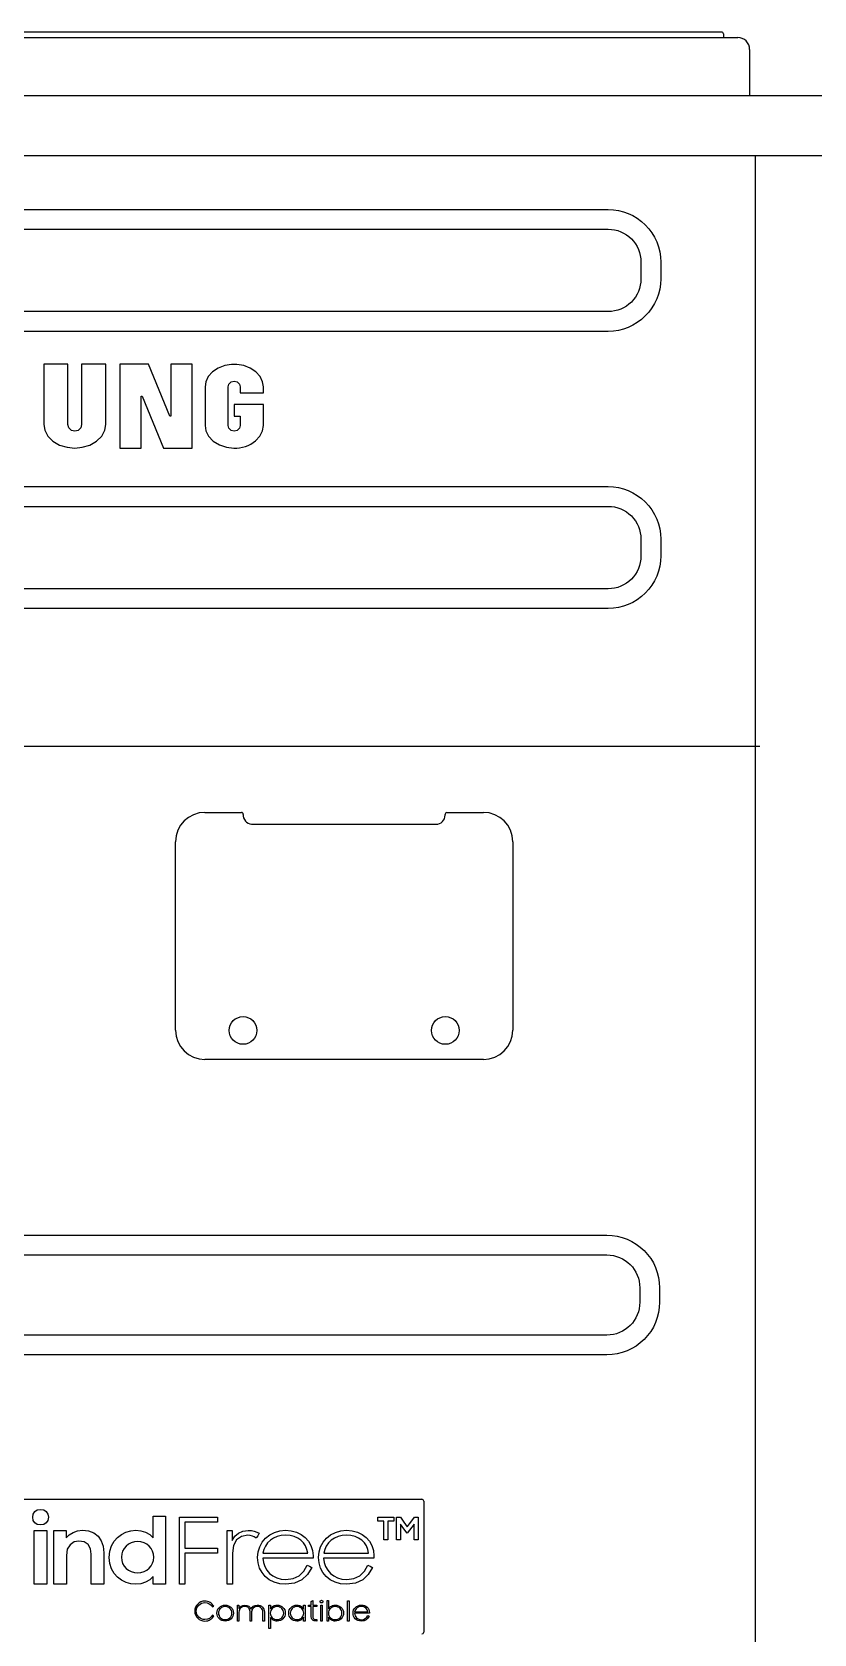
# Model space of a CAD drawing. Header units: millimetres. Extents: x -1305 to 107762, y -9150 to 56526.
# Drawn here: x 76477 to 76902, y 38409 to 39281 of the extents above; entities that cross this region are included whole.
import ezdxf

# ---------------------------------------------------------------- set-up
doc = ezdxf.new("R2010")
doc.units = ezdxf.units.MM
doc.layers.add('DVM_OUTDOOR', color=7, linetype='Continuous')
doc.layers.add('DVM_REPORT', color=7, linetype='Continuous')

# ---------------------------------------------------------------- blocks, each defined once
blk = doc.blocks.new('DVM_OD_DVMS2_1860x1695x765_F')
at = {"layer": 'DVM_OUTDOOR', "color": 0}
for p, q in [((59.34, 1692.05), (869.91, 1692.05)), ((861.18, 1695), (81.04, 1694.99)), ((862.18, 1694), (862.18, 1692.05)), ((876.41, 1685.55), (876.41, 1660.54)), ((0, 1660.54), (1860, 1660.54)), ((1860, 1627.58), (0, 1627.58)), ((879.56, 0), (879.56, 1627.58)), ((50.44, 1306.5), (881.96, 1306.5))]:
    blk.add_line(p, q, dxfattribs=at)
for points in [[(130.78, 1598.49), (799.46, 1598.49, -0.414214), (828.06, 1569.89), (828.06, 1560.74, -0.414214), (799.46, 1532.14), (130.78, 1532.14, -0.414214), (102.18, 1560.74), (102.18, 1569.89, -0.414214)], [(130.78, 1587.73), (799.46, 1587.73, -0.414214), (817.3, 1569.89), (817.3, 1560.74, -0.414214), (799.46, 1542.89), (130.78, 1542.89, -0.414214), (112.93, 1560.74), (112.93, 1569.89, -0.414214)], [(130.78, 1447.71), (799.46, 1447.71, -0.414214), (828.06, 1419.11), (828.06, 1409.96, -0.414214), (799.46, 1381.36), (130.78, 1381.36, -0.414214), (102.18, 1409.96), (102.18, 1419.11, -0.414214)], [(130.78, 1436.95), (799.46, 1436.95, -0.414214), (817.3, 1419.11), (817.3, 1409.96, -0.414214), (799.46, 1392.11), (130.78, 1392.11, -0.414214), (112.93, 1409.96), (112.93, 1419.11, -0.414214)], [(131.39, 1040.43), (798.82, 1040.43, -0.414214), (827.42, 1011.83), (827.42, 1003.92, -0.414214), (798.82, 975.32), (131.39, 975.32, -0.414214), (102.79, 1003.92), (102.79, 1011.83, -0.414214)], [(131.39, 1029.67), (798.82, 1029.67, -0.414214), (816.66, 1011.83), (816.66, 1003.92, -0.414214), (798.82, 986.07), (131.39, 986.07, -0.414214), (113.54, 1003.92), (113.54, 1011.83, -0.414214)]]:
    blk.add_lwpolyline(points, format="xyb", close=True, dxfattribs=at)
for points in [[(505.63, 1514.22), (492.55, 1514.22)], [(492.55, 1514.22), (492.55, 1481.43)], [(505.63, 1481.43), (505.63, 1514.22)], [(526.18, 1514.22), (513.1, 1514.22)], [(513.1, 1514.22), (513.1, 1481.43)], [(526.18, 1481.43), (526.18, 1514.22)], [(549.41, 1514.22), (533.9, 1514.22)], [(533.9, 1514.22), (533.9, 1468.67)], [(561, 1485.98), (549.41, 1514.22)], [(573.14, 1514.22), (561.56, 1514.22)], [(561.56, 1514.22), (561.56, 1485.98)], [(573.14, 1468.67), (573.14, 1514.22)], [(594.6, 1514.16), (590.92, 1513.55), (587.36, 1512.2), (584.26, 1510.14), (581.96, 1507.56), (580.61, 1504.73), (580.2, 1501.92)], [(597.55, 1514.16), (594.6, 1514.16)], [(611.96, 1501.92), (611.54, 1504.73), (610.19, 1507.56), (607.89, 1510.14), (604.8, 1512.2), (601.23, 1513.55), (597.55, 1514.16)], [(580.2, 1501.92), (580.2, 1480.97)], [(592.8, 1501.92), (593.22, 1503.48), (594.48, 1504.7), (596.08, 1505.11), (597.67, 1504.7), (598.93, 1503.48), (599.35, 1501.92)], [(592.8, 1480.97), (592.8, 1501.92)], [(599.35, 1501.92), (599.35, 1498.74)], [(611.96, 1498.74), (611.96, 1501.92)], [(545.49, 1468.67), (545.49, 1496.91)], [(545.49, 1496.91), (546.05, 1496.91)], [(546.05, 1496.91), (557.63, 1468.67)], [(611.96, 1492.36), (596.08, 1492.36)], [(596.08, 1492.36), (596.08, 1485.98)], [(599.35, 1498.74), (611.96, 1498.74)], [(611.96, 1480.97), (611.96, 1492.36)], [(561.56, 1485.98), (561, 1485.98)], [(596.08, 1485.98), (599.35, 1485.98)], [(599.35, 1485.98), (599.35, 1480.97)], [(492.55, 1481.43), (493.06, 1478.32), (494.69, 1475.19), (497.47, 1472.41), (501.14, 1470.3), (505.26, 1469.06), (509.37, 1468.67), (513.47, 1469.06), (517.59, 1470.3), (521.25, 1472.41), (524.03, 1475.19), (525.67, 1478.32), (526.18, 1481.43)], [(513.1, 1481.43), (512.63, 1479.64), (511.19, 1478.24), (509.37, 1477.78), (507.53, 1478.24), (506.11, 1479.64), (505.63, 1481.43)], [(580.2, 1480.97), (580.66, 1478.03), (582.15, 1475.05), (584.7, 1472.39), (588.09, 1470.34), (591.93, 1469.09), (595.79, 1468.68)], [(599.35, 1480.97), (598.93, 1479.41), (597.67, 1478.18), (596.08, 1477.78), (594.48, 1478.18), (593.22, 1479.41), (592.8, 1480.97)], [(607.73, 1472.61), (610.02, 1475.08), (611.48, 1477.95), (611.96, 1480.97)], [(533.9, 1468.67), (545.49, 1468.67)], [(557.63, 1468.67), (573.14, 1468.67)], [(580.18, 1270.45), (599.98, 1270.45)], [(605.95, 1263.96), (705.83, 1263.96)], [(711.8, 1270.45), (731.6, 1270.45)], [(564.2, 1151.99), (564.2, 1254.47)], [(747.58, 1254.47), (747.58, 1151.99)], [(731.6, 1136.01), (580.18, 1136.01)], [(232.93, 896.78), (698.18, 896.78)], [(486.49, 886.96), (486.78, 888.68), (487.65, 890.03)], [(487.65, 890.03), (488.99, 890.92), (490.75, 891.21), (492.53, 890.92), (493.87, 890.03)], [(493.87, 890.03), (494.72, 888.68), (495, 886.96), (494.72, 885.25), (493.87, 883.91)], [(699.18, 895.78), (699.18, 824.46)], [(487.59, 883.91), (486.77, 885.25), (486.49, 886.96)], [(493.87, 883.91), (492.53, 883.05), (490.75, 882.76), (488.94, 883.05), (487.59, 883.91)], [(551.91, 875.81), (551.91, 887.56), (558.71, 887.56), (558.71, 850.55), (551.97, 850.55), (551.97, 854.71), (550.14, 852.96), (547.86, 851.62)], [(566.37, 887.06), (587.03, 887.06)], [(566.37, 850.55), (566.37, 887.06)], [(569.27, 884.31), (569.27, 870.2)], [(587.03, 884.31), (569.27, 884.31)], [(587.03, 887.06), (587.03, 884.31)], [(674.2, 886.93), (682.98, 886.93)], [(674.2, 884.76), (674.2, 886.93)], [(677.44, 884.76), (674.2, 884.76)], [(677.44, 874.75), (677.44, 884.76)], [(679.71, 884.76), (679.71, 874.75)], [(682.98, 884.76), (679.71, 884.76)], [(682.98, 886.93), (682.98, 884.76)], [(684.28, 886.93), (686.53, 886.93)], [(684.28, 874.75), (684.28, 886.93)], [(686.53, 886.93), (688.37, 884.36), (690.21, 881.81)], [(686.55, 883.2), (686.55, 874.75)], [(690.2, 878.25), (688.37, 880.73), (686.55, 883.2)], [(693.94, 883.29), (690.2, 878.25)], [(690.21, 881.81), (692.13, 884.36), (694.05, 886.93)], [(693.94, 874.75), (693.94, 883.29)], [(694.05, 886.93), (696.2, 886.93)], [(696.2, 886.93), (696.2, 874.75)], [(487.35, 879.81), (494.14, 879.81)], [(487.35, 850.55), (487.35, 879.81)], [(494.14, 879.81), (494.14, 850.55)], [(498.05, 879.81), (504.75, 879.81), (504.75, 875.82), (506.39, 877.46), (508.43, 878.75)], [(506.77, 872), (505.29, 869.56), (504.8, 866.23), (504.8, 850.55), (498.05, 850.55), (498.05, 879.81)], [(516.6, 872.08), (514.54, 873.52), (511.65, 874.01), (508.98, 873.5), (506.77, 872)], [(508.43, 878.75), (510.81, 879.58), (513.5, 879.86), (516.87, 879.5), (519.71, 878.42), (522.03, 876.62)], [(522.03, 876.62), (523.74, 874.18), (524.76, 871.16), (525.1, 867.59), (525.1, 850.55), (518.25, 850.55), (518.25, 866.83), (517.84, 869.8), (516.6, 872.08)], [(529.28, 871.4), (530.71, 873.91), (532.53, 876)], [(532.53, 876), (534.71, 877.66), (537.18, 878.87)], [(540.09, 873.05), (538.56, 872.27), (537.25, 871.26), (536.19, 870.03), (535.38, 868.59)], [(537.18, 878.87), (539.84, 879.61), (542.56, 879.86), (545.31, 879.59), (547.86, 878.79)], [(547.06, 873.05), (545.38, 873.55), (543.56, 873.7), (541.76, 873.55), (540.09, 873.05)], [(549.81, 871.24), (548.55, 872.27), (547.06, 873.05)], [(547.86, 878.79), (550.1, 877.5), (551.91, 875.81)], [(592.23, 879.8), (594.98, 879.8), (594.98, 874.23), (596.39, 876.61), (598.33, 878.36)], [(597.36, 874.61), (595.64, 871.57), (595.08, 867.51), (595.08, 850.55), (592.23, 850.55), (592.23, 879.8)], [(605.96, 876.73), (604.84, 877.05), (603.53, 877.16), (600.03, 876.52), (597.36, 874.61)], [(598.33, 878.36), (600.75, 879.44), (603.63, 879.8), (605.44, 879.71), (606.96, 879.42)], [(607.98, 875.56), (606.97, 876.22), (605.96, 876.73)], [(606.96, 879.42), (608.33, 878.93), (609.68, 878.29)], [(609.68, 878.29), (609.42, 877.86), (608.84, 876.93), (608.24, 875.98), (607.98, 875.56)], [(609.98, 870.89), (611.35, 873.42), (613.16, 875.56)], [(615.76, 874.42), (614.27, 873), (613.05, 871.31)], [(613.16, 875.56), (615.38, 877.34), (617.99, 878.7)], [(624.03, 877.26), (621.67, 877.06), (619.49, 876.49), (617.51, 875.59), (615.76, 874.42)], [(617.99, 878.7), (620.9, 879.57), (624.03, 879.86), (627.12, 879.6), (629.96, 878.83)], [(628.69, 876.54), (626.48, 877.08), (624.03, 877.26)], [(632.34, 874.51), (630.65, 875.67), (628.69, 876.54)], [(629.96, 878.83), (632.5, 877.6), (634.69, 875.94)], [(634.86, 871.39), (633.74, 873.08), (632.34, 874.51)], [(634.69, 875.94), (636.47, 873.91), (637.82, 871.54)], [(643.09, 870.89), (644.46, 873.41), (646.27, 875.57)], [(670.93, 871.54), (671.77, 868.87), (672.05, 865.97), (672.05, 864.75), (644.69, 864.75)], [(648.87, 874.43), (647.38, 872.99), (646.17, 871.32)], [(646.27, 875.57), (648.49, 877.35), (651.1, 878.71)], [(657.14, 877.26), (654.78, 877.07), (652.6, 876.49), (650.62, 875.6), (648.87, 874.43)], [(651.1, 878.71), (654.01, 879.57), (657.14, 879.86), (660.23, 879.6), (663.07, 878.84)], [(661.8, 876.54), (659.59, 877.08), (657.14, 877.26)], [(665.45, 874.51), (663.76, 875.67), (661.8, 876.54)], [(663.07, 878.84), (665.62, 877.6), (667.8, 875.95)], [(667.98, 871.38), (666.86, 873.08), (665.45, 874.51)], [(667.8, 875.95), (669.58, 873.91), (670.93, 871.54)], [(679.71, 874.75), (677.44, 874.75)], [(686.55, 874.75), (684.28, 874.75)], [(696.2, 874.75), (693.94, 874.75)], [(529.3, 858.96), (528.37, 861.87), (528.05, 865.15), (528.36, 868.47), (529.28, 871.4)], [(535.38, 868.59), (534.88, 866.97), (534.71, 865.25), (534.88, 863.52), (535.38, 861.89)], [(551.64, 868.54), (550.85, 869.99), (549.81, 871.24)], [(551.64, 861.91), (552.14, 863.52), (552.32, 865.25), (552.14, 866.95), (551.64, 868.54)], [(569.27, 870.2), (587.03, 870.2)], [(569.27, 867.45), (569.27, 850.55)], [(587.03, 867.45), (569.27, 867.45)], [(587.03, 870.2), (587.03, 867.45)], [(609.91, 859.33), (609.1, 862.08), (608.83, 865.06), (609.12, 868.08), (609.98, 870.89)], [(637.82, 871.54), (638.66, 868.88), (638.94, 865.96), (638.94, 864.75), (611.58, 864.75)], [(611.58, 864.75), (611.93, 862.34), (612.68, 860.1)], [(613.05, 871.31), (612.17, 869.44), (611.68, 867.41)], [(611.68, 867.41), (636.04, 867.41)], [(636.04, 867.41), (635.64, 869.48), (634.86, 871.39)], [(643.02, 859.32), (642.21, 862.08), (641.94, 865.06), (642.23, 868.09), (643.09, 870.89)], [(644.69, 864.75), (645.04, 862.34), (645.79, 860.11)], [(646.17, 871.32), (645.29, 869.44), (644.8, 867.4)], [(644.8, 867.4), (669.15, 867.4)], [(669.15, 867.4), (668.75, 869.49), (667.98, 871.38)], [(532.61, 854.36), (530.76, 856.45), (529.3, 858.96)], [(537.24, 851.49), (534.79, 852.7), (532.61, 854.36)], [(535.38, 861.89), (536.19, 860.42), (537.25, 859.17)], [(537.25, 859.17), (538.56, 858.14), (540.09, 857.36)], [(540.09, 857.36), (541.76, 856.86), (543.56, 856.7)], [(543.56, 856.7), (545.38, 856.86), (547.06, 857.36)], [(547.06, 857.36), (548.55, 858.14), (549.81, 859.19)], [(549.81, 859.19), (550.85, 860.46), (551.64, 861.91)], [(612.95, 854.71), (611.2, 856.84), (609.91, 859.33)], [(612.68, 860.1), (613.8, 858.1), (615.28, 856.4)], [(617.78, 851.63), (615.16, 852.97), (612.95, 854.71)], [(615.28, 856.4), (617.08, 855.02), (619.18, 853.97)], [(619.18, 853.97), (621.56, 853.32), (624.18, 853.1), (628.1, 853.62), (631.34, 855.18)], [(631.34, 855.18), (633.87, 857.64), (635.69, 860.9)], [(638.24, 859.7), (635.91, 855.8), (632.84, 852.9)], [(635.69, 860.9), (636.09, 860.71), (636.97, 860.3), (637.85, 859.89), (638.24, 859.7)], [(646.07, 854.72), (644.31, 856.85), (643.02, 859.32)], [(645.79, 860.11), (646.91, 858.11), (648.4, 856.4)], [(650.9, 851.64), (648.27, 852.97), (646.07, 854.72)], [(648.4, 856.4), (650.19, 855.02), (652.29, 853.98)], [(652.29, 853.98), (654.67, 853.32), (657.29, 853.1), (661.21, 853.62), (664.45, 855.17)], [(664.45, 855.17), (666.99, 857.64), (668.8, 860.9)], [(671.35, 859.7), (669.02, 855.8), (665.95, 852.9)], [(668.8, 860.9), (669.2, 860.72), (670.08, 860.3), (670.95, 859.88), (671.35, 859.7)], [(494.14, 850.55), (487.35, 850.55)], [(542.46, 850.5), (539.83, 850.75), (537.24, 851.49)], [(547.86, 851.62), (545.26, 850.78), (542.46, 850.5)], [(569.27, 850.55), (566.37, 850.55)], [(624.18, 850.5), (620.81, 850.78), (617.78, 851.63)], [(632.84, 852.9), (628.95, 851.09), (624.18, 850.5)], [(657.29, 850.5), (653.92, 850.78), (650.9, 851.64)], [(665.95, 852.9), (662.06, 851.1), (657.29, 850.5)], [(575.03, 838.02), (574.71, 836.99), (574.59, 835.9), (574.71, 834.8), (575.03, 833.79)], [(581.62, 841.13), (580.9, 841.28), (580.16, 841.33), (579.04, 841.22), (577.99, 840.91), (577.05, 840.4), (576.22, 839.74), (575.55, 838.93), (575.03, 838.02)], [(576.83, 832.65), (576.26, 833.32), (575.83, 834.11), (575.56, 834.98), (575.46, 835.9), (575.56, 836.82), (575.83, 837.69)], [(575.83, 837.69), (576.26, 838.48), (576.83, 839.16)], [(576.83, 839.16), (577.51, 839.73), (578.31, 840.16)], [(578.31, 840.16), (579.2, 840.43), (580.16, 840.53), (581.41, 840.37), (582.53, 839.89)], [(582.94, 840.58), (582.3, 840.9), (581.62, 841.13)], [(582.53, 839.89), (583.47, 839.15), (584.19, 838.21)], [(584.06, 839.73), (583.53, 840.19), (582.94, 840.58)], [(584.94, 838.63), (584.53, 839.2), (584.06, 839.73)], [(584.19, 838.21), (584.56, 838.42), (584.94, 838.63)], [(587.02, 836.53), (587.43, 837.27), (587.99, 837.91)], [(589.75, 838.12), (589.12, 837.78), (588.58, 837.35), (588.14, 836.82), (587.81, 836.21)], [(587.99, 837.91), (588.65, 838.44), (589.42, 838.84)], [(589.42, 838.84), (590.27, 839.09), (591.18, 839.18), (592.09, 839.09), (592.94, 838.84)], [(592.61, 838.12), (591.91, 838.32), (591.18, 838.39), (590.44, 838.32), (589.75, 838.12)], [(593.76, 837.35), (593.23, 837.78), (592.61, 838.12)], [(592.94, 838.84), (593.71, 838.44), (594.38, 837.91)], [(594.53, 836.21), (594.2, 836.82), (593.76, 837.35)], [(594.38, 837.91), (594.91, 837.27), (595.34, 836.53)], [(597.83, 839.16), (598.64, 839.16), (598.64, 837.28), (599.16, 838.05), (599.87, 838.65), (600.76, 839.04), (601.81, 839.18), (602.99, 839.03), (603.97, 838.57)], [(599.54, 837.55), (599.18, 837.1), (598.9, 836.57), (598.73, 835.96), (598.67, 835.29), (598.67, 830.48), (597.83, 830.48), (597.83, 839.16)], [(602.97, 838.2), (602.39, 838.36), (601.74, 838.4), (601.11, 838.35), (600.51, 838.18), (599.99, 837.91), (599.54, 837.55)], [(603.88, 837.64), (603.47, 837.96), (602.97, 838.2)], [(604.48, 836.76), (604.23, 837.23), (603.88, 837.64)], [(603.97, 838.57), (604.69, 837.87), (605.16, 836.97)], [(605.76, 836.68), (605.59, 836.1), (605.53, 835.45), (605.53, 830.48), (604.69, 830.48), (604.69, 835.62), (604.63, 836.21), (604.48, 836.76)], [(605.16, 836.97), (605.67, 837.85), (606.46, 838.55), (607.45, 839.03), (608.61, 839.18), (609.47, 839.11), (610.24, 838.9)], [(606.42, 837.62), (606.05, 837.19), (605.76, 836.68)], [(607.4, 838.2), (606.87, 837.95), (606.42, 837.62)], [(609.86, 838.19), (609.26, 838.35), (608.6, 838.4), (607.98, 838.36), (607.4, 838.2)], [(611.43, 836.64), (611.17, 837.15), (610.82, 837.58), (610.38, 837.92), (609.86, 838.19)], [(610.24, 838.9), (610.9, 838.57), (611.46, 838.13)], [(612.21, 836.94), (612.42, 836.21), (612.48, 835.41), (612.48, 830.48), (611.64, 830.48), (611.64, 835.45), (611.59, 836.07), (611.43, 836.64)], [(611.46, 838.13), (611.89, 837.58), (612.21, 836.94)], [(615.78, 832.5), (615.78, 826.51), (614.96, 826.51), (614.96, 839.16), (615.77, 839.16), (615.77, 837.05), (616.05, 837.53), (616.42, 837.95)], [(616.75, 837.34), (616.29, 836.82), (615.96, 836.21)], [(616.42, 837.95), (616.84, 838.32), (617.31, 838.63)], [(617.92, 838.11), (617.29, 837.77), (616.75, 837.34)], [(617.31, 838.63), (617.81, 838.87), (618.34, 839.04)], [(620.79, 838.12), (620.11, 838.32), (619.38, 838.39), (618.63, 838.32), (617.92, 838.11)], [(618.34, 839.04), (618.88, 839.14), (619.41, 839.18), (620.33, 839.09), (621.18, 838.83)], [(622.74, 836.21), (622.4, 836.82), (621.96, 837.35), (621.42, 837.78), (620.79, 838.12)], [(621.18, 838.83), (621.94, 838.43), (622.6, 837.89)], [(622.6, 837.89), (623.13, 837.25), (623.54, 836.51), (623.79, 835.69), (623.88, 834.82), (623.79, 833.94), (623.54, 833.13)], [(626.05, 833.13), (625.79, 833.95), (625.71, 834.82), (625.79, 835.69), (626.05, 836.51), (626.46, 837.25), (626.99, 837.9)], [(628.79, 838.11), (628.17, 837.78), (627.62, 837.35), (627.19, 836.82), (626.85, 836.22)], [(626.99, 837.9), (627.65, 838.43), (628.41, 838.84)], [(628.41, 838.84), (629.27, 839.09), (630.19, 839.18), (630.73, 839.14), (631.26, 839.04)], [(632.85, 837.34), (632.3, 837.77), (631.67, 838.11), (630.97, 838.32), (630.22, 838.39), (629.48, 838.32), (628.79, 838.11)], [(631.26, 839.04), (631.79, 838.86), (632.29, 838.62)], [(632.29, 838.62), (632.75, 838.32), (633.17, 837.95), (633.53, 837.52), (633.83, 837.04)], [(633.63, 836.21), (633.29, 836.82), (632.85, 837.34)], [(633.83, 837.04), (633.83, 839.16), (634.65, 839.16), (634.65, 830.49), (633.83, 830.49), (633.83, 832.57), (633.53, 832.1), (633.17, 831.67)], [(636.45, 839.16), (637.99, 839.16), (637.99, 841.18)], [(638.12, 832.05), (638.02, 832.73), (637.99, 833.59), (637.99, 838.39), (636.45, 838.39), (636.45, 839.16)], [(637.99, 841.18), (638.4, 841.45), (638.81, 841.72)], [(638.81, 841.72), (638.81, 839.16), (641.09, 839.16), (641.09, 838.39), (638.81, 838.39), (638.81, 833.6), (638.83, 832.93), (638.9, 832.39)], [(642.84, 841.07), (642.9, 841.34), (643.05, 841.58)], [(643.04, 840.54), (642.89, 840.78), (642.84, 841.07)], [(644.1, 840.54), (643.87, 840.39), (643.57, 840.34), (643.27, 840.39), (643.04, 840.54)], [(643.05, 841.58), (643.29, 841.72), (643.57, 841.77), (643.87, 841.72), (644.1, 841.58), (644.25, 841.34), (644.3, 841.07), (644.25, 840.78), (644.1, 840.54)], [(643.14, 839.16), (643.99, 839.16)], [(643.14, 830.49), (643.14, 839.16)], [(643.99, 839.16), (643.99, 830.49)], [(647.43, 832.54), (647.43, 830.48), (646.61, 830.48), (646.61, 841.63), (647.44, 841.63), (647.44, 837.09), (647.73, 837.56), (648.1, 837.97)], [(648.4, 837.34), (647.96, 836.81), (647.62, 836.2)], [(648.1, 837.97), (648.51, 838.33), (648.98, 838.63)], [(649.57, 838.11), (648.94, 837.78), (648.4, 837.34)], [(648.98, 838.63), (649.47, 838.87), (650, 839.04)], [(652.46, 838.11), (651.76, 838.32), (651.03, 838.39), (650.27, 838.32), (649.57, 838.11)], [(650, 839.04), (650.53, 839.15), (651.06, 839.17), (651.98, 839.09), (652.84, 838.83)], [(653.62, 837.35), (653.08, 837.79), (652.46, 838.11)], [(652.84, 838.83), (653.61, 838.42), (654.26, 837.9)], [(654.38, 836.21), (654.05, 836.82), (653.62, 837.35)], [(654.26, 837.9), (654.79, 837.26), (655.2, 836.51), (655.46, 835.69), (655.54, 834.81), (655.46, 833.94), (655.2, 833.13)], [(657.68, 830.48), (657.68, 841.46)], [(657.68, 841.46), (658.54, 841.46)], [(658.54, 841.46), (658.54, 830.48)], [(661.04, 836.51), (661.45, 837.26), (661.99, 837.9)], [(669.3, 836.71), (669.55, 835.92), (669.63, 835.06), (669.63, 834.7), (661.52, 834.7)], [(662.76, 837.56), (662.32, 837.14), (661.96, 836.64)], [(661.99, 837.9), (662.64, 838.43), (663.42, 838.84)], [(663.87, 838.18), (663.27, 837.91), (662.76, 837.56)], [(663.42, 838.84), (664.28, 839.09), (665.22, 839.18), (666.13, 839.1), (666.98, 838.87)], [(665.22, 838.4), (664.51, 838.35), (663.87, 838.18)], [(666.6, 838.19), (665.94, 838.36), (665.22, 838.4)], [(667.68, 837.6), (667.18, 837.94), (666.6, 838.19)], [(666.98, 838.87), (667.73, 838.5), (668.38, 838.01), (668.9, 837.41), (669.3, 836.71)], [(668.43, 836.66), (668.1, 837.16), (667.68, 837.6)], [(575.03, 833.79), (575.55, 832.86), (576.22, 832.06)], [(576.22, 832.06), (577.05, 831.4), (577.99, 830.9), (579.04, 830.57), (580.16, 830.47)], [(578.31, 831.65), (577.51, 832.08), (576.83, 832.65)], [(584.32, 833.7), (583.62, 832.72), (582.67, 831.95), (581.5, 831.45), (580.16, 831.29), (579.2, 831.38), (578.31, 831.65)], [(580.16, 830.47), (580.95, 830.52), (581.71, 830.68)], [(581.71, 830.68), (582.43, 830.92), (583.08, 831.25)], [(583.08, 831.25), (583.69, 831.67), (584.22, 832.16)], [(584.22, 832.16), (584.69, 832.71), (585.08, 833.32)], [(585.08, 833.32), (584.7, 833.51), (584.32, 833.7)], [(589.42, 830.8), (588.65, 831.2), (587.99, 831.73), (587.43, 832.37), (587.02, 833.11), (586.76, 833.93), (586.67, 834.81), (586.76, 835.7), (587.02, 836.53)], [(587.81, 836.21), (587.6, 835.54), (587.53, 834.81), (587.6, 834.1), (587.81, 833.42)], [(587.81, 833.42), (588.14, 832.81), (588.58, 832.29), (589.12, 831.86), (589.75, 831.53), (590.44, 831.32), (591.18, 831.26)], [(591.18, 830.47), (590.27, 830.55), (589.42, 830.8)], [(591.18, 831.26), (591.91, 831.32), (592.61, 831.53), (593.23, 831.86), (593.76, 832.29)], [(592.94, 830.8), (592.09, 830.55), (591.18, 830.47)], [(594.38, 831.73), (593.71, 831.2), (592.94, 830.8)], [(593.76, 832.29), (594.2, 832.81), (594.53, 833.42)], [(595.34, 833.11), (594.91, 832.37), (594.38, 831.73)], [(594.53, 833.42), (594.75, 834.1), (594.82, 834.81), (594.75, 835.54), (594.53, 836.21)], [(595.34, 836.53), (595.6, 835.7), (595.69, 834.81), (595.6, 833.93), (595.34, 833.11)], [(615.96, 836.21), (615.75, 835.53), (615.67, 834.82), (615.75, 834.1), (615.96, 833.42), (616.29, 832.81), (616.75, 832.29)], [(616.42, 831.63), (616.07, 832.03), (615.78, 832.5)], [(617.29, 830.99), (616.84, 831.27), (616.42, 831.63)], [(616.75, 832.29), (617.29, 831.86), (617.92, 831.53)], [(618.31, 830.6), (617.78, 830.76), (617.29, 830.99)], [(617.92, 831.53), (618.63, 831.32), (619.38, 831.26)], [(619.41, 830.47), (618.86, 830.5), (618.31, 830.6)], [(619.38, 831.26), (620.11, 831.32), (620.79, 831.53), (621.42, 831.86), (621.96, 832.29), (622.4, 832.81), (622.74, 833.42)], [(623.54, 833.13), (623.13, 832.39), (622.6, 831.75), (621.94, 831.22), (621.18, 830.81), (620.33, 830.55), (619.41, 830.47)], [(622.74, 833.42), (622.95, 834.1), (623.02, 834.82), (622.95, 835.54), (622.74, 836.21)], [(626.99, 831.75), (626.46, 832.39), (626.05, 833.13)], [(626.85, 836.22), (626.64, 835.54), (626.57, 834.82), (626.64, 834.1), (626.85, 833.42)], [(626.85, 833.42), (627.19, 832.82), (627.62, 832.29), (628.17, 831.86), (628.79, 831.53), (629.48, 831.32), (630.22, 831.26)], [(630.19, 830.47), (629.27, 830.55), (628.41, 830.81), (627.65, 831.22), (626.99, 831.75)], [(632.29, 831), (631.79, 830.77), (631.26, 830.61), (630.73, 830.51), (630.19, 830.47)], [(630.22, 831.26), (630.97, 831.32), (631.67, 831.53), (632.3, 831.86), (632.85, 832.29)], [(633.17, 831.67), (632.75, 831.31), (632.29, 831)], [(632.85, 832.29), (633.29, 832.82), (633.63, 833.42), (633.84, 834.1), (633.91, 834.82), (633.84, 835.53), (633.63, 836.21)], [(638.6, 831.1), (638.31, 831.52), (638.12, 832.05)], [(641.09, 831.27), (641.09, 830.49), (640.96, 830.49), (640.15, 830.52), (639.49, 830.62), (638.98, 830.8), (638.6, 831.1)], [(638.9, 832.39), (639.04, 831.99), (639.25, 831.68), (639.56, 831.48), (639.95, 831.35)], [(639.95, 831.35), (640.46, 831.29), (641.09, 831.27)], [(643.99, 830.49), (643.14, 830.49)], [(647.62, 836.2), (647.41, 835.53), (647.34, 834.81), (647.41, 834.1), (647.62, 833.43)], [(648.08, 831.67), (647.72, 832.07), (647.43, 832.54)], [(647.62, 833.43), (647.96, 832.81), (648.4, 832.29), (648.94, 831.86), (649.57, 831.53)], [(648.97, 831.01), (648.51, 831.31), (648.08, 831.67)], [(651.06, 830.46), (650.53, 830.5), (649.99, 830.6), (649.46, 830.78), (648.97, 831.01)], [(649.57, 831.53), (650.27, 831.32), (651.03, 831.25)], [(651.03, 831.25), (651.76, 831.32), (652.46, 831.53), (653.08, 831.86), (653.62, 832.29)], [(655.2, 833.13), (654.78, 832.39), (654.25, 831.75), (653.59, 831.21), (652.83, 830.82), (651.98, 830.56), (651.06, 830.46)], [(653.62, 832.29), (654.05, 832.81), (654.38, 833.43)], [(654.38, 833.43), (654.6, 834.1), (654.67, 834.81), (654.6, 835.55), (654.38, 836.21)], [(658.54, 830.48), (657.68, 830.48)], [(661.93, 831.72), (661.41, 832.35), (661.02, 833.09), (660.78, 833.9), (660.71, 834.79), (660.79, 835.68), (661.04, 836.51)], [(661.52, 834.7), (661.63, 833.98), (661.85, 833.32)], [(661.96, 836.64), (661.7, 836.09), (661.55, 835.49)], [(661.55, 835.49), (668.77, 835.49)], [(661.85, 833.32), (662.18, 832.73), (662.62, 832.22), (663.15, 831.81), (663.77, 831.5)], [(663.37, 830.8), (662.58, 831.2), (661.93, 831.72)], [(665.26, 830.47), (664.26, 830.55), (663.37, 830.8)], [(663.77, 831.5), (664.48, 831.3), (665.26, 831.24), (666.42, 831.39), (667.38, 831.86), (668.13, 832.59), (668.67, 833.55)], [(667.83, 831.18), (666.67, 830.64), (665.26, 830.47)], [(669.43, 833.2), (668.74, 832.04), (667.83, 831.18)], [(668.77, 835.49), (668.66, 836.1), (668.43, 836.66)], [(668.67, 833.55), (669.05, 833.38), (669.43, 833.2)]]:
    blk.add_lwpolyline(points, dxfattribs=at)
for centre in [(600.89, 1151.81), (710.89, 1151.81)]:
    blk.add_circle(centre, 7.53, dxfattribs=at)
for centre, radius, end in [((861.18, 1694), 1, 90.00037), ((869.91, 1685.55), 6.5, 90)]:
    blk.add_arc(centre, radius, 0, end, dxfattribs=at)
for points in [[(595.8, 1468.67), (600.13, 1468.42), (604.4, 1469.83), (607.73, 1472.61)], [(580.18, 1270.45), (571.36, 1270.45), (564.2, 1263.3), (564.2, 1254.48)], [(747.58, 1254.47), (747.58, 1263.3), (740.42, 1270.45), (731.6, 1270.45)], [(564.2, 1151.99), (564.2, 1143.17), (571.35, 1136.02), (580.18, 1136.02)], [(731.6, 1136.01), (740.42, 1136.01), (747.58, 1143.17), (747.58, 1151.99)], [(699.17, 895.78), (699.17, 896.33), (698.73, 896.78), (698.17, 896.78)], [(698.18, 823.46), (698.73, 823.46), (699.17, 823.91), (699.17, 824.46)]]:
    blk.add_open_spline(points, degree=3, dxfattribs=at)
for points in [[(600.97, 1269.37), (601.02, 1269.92), (600.61, 1270.41), (600.05, 1270.45), (600.03, 1270.46), (600, 1270.46), (599.97, 1270.46)], [(600.97, 1269.37), (600.74, 1266.62), (602.79, 1264.21), (605.53, 1263.98), (605.67, 1263.97), (605.81, 1263.97), (605.94, 1263.97)], [(705.83, 1263.96), (708.59, 1263.96), (710.82, 1266.19), (710.82, 1268.95), (710.82, 1269.1), (710.82, 1269.23), (710.8, 1269.37)], [(711.8, 1270.45), (711.25, 1270.45), (710.8, 1270.01), (710.8, 1269.45), (710.8, 1269.43), (710.8, 1269.4), (710.8, 1269.37)]]:
    blk.add_open_spline(points, degree=3, knots=[0, 0, 0, 0, 1, 1, 1, 2, 2, 2, 2], dxfattribs=at)

msp = doc.modelspace()

# ---------------------------------------------------------------- block references
at = {"layer": 'DVM_REPORT', "color": 0}
msp.add_blockref('DVM_OD_DVMS2_1860x1695x765_F', (75990.63, 37586), dxfattribs=at)

doc.saveas('drawing.dxf')
